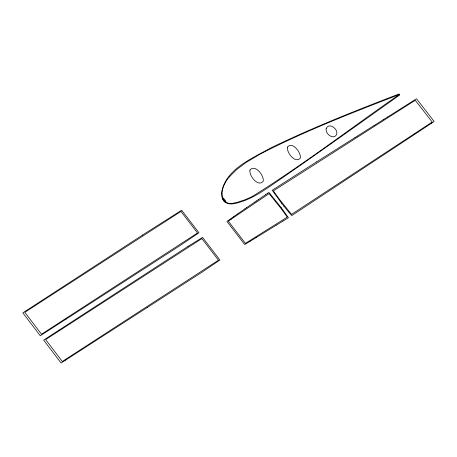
<?xml version="1.0" encoding="UTF-8"?>
<svg xmlns="http://www.w3.org/2000/svg" width="457" height="457" viewBox="0 0 457 457"><rect width="100%" height="100%" fill="white"/><g stroke="black" fill="none" stroke-linecap="round" stroke-linejoin="round"><path stroke-width="0.69" d="M66.105 319.117L180.098 245.535L198.955 232.767L181.646 210.243L142.407 235.087M187.998 246.397L202.571 237.417L219.92 260.01L202.365 271.944L147.274 307.492M399.401 94.433C350.719 128.234 302.951 164.988 252.344 196.453A39.216 35.572 -7.3 0 1 251.453 196.904L244.581 199.938L237.566 202.205A28.534 25.883 -7.3 0 1 236.846 202.388L235.898 202.611A13.304 12.065 -7.3 0 1 235.206 202.754L234.749 202.834A10.568 9.586 -7.3 0 0 234.081 202.977L233.43 203.131A11.117 10.083 -7.3 0 1 232.156 203.359A8.757 7.94 -7.3 0 1 231.339 203.428L231.139 203.439A18.737 16.995 -7.3 0 1 230.551 203.445L229.98 203.428A5.855 5.313 -7.3 0 1 229.254 203.348L228.906 203.279A10.248 9.294 -7.3 0 1 228.094 203.068A7.472 6.775 -7.3 0 1 225.495 201.708L225.387 201.606A10.14 9.197 -7.3 0 1 224.181 200.326L224.107 200.229A7.918 7.181 -7.3 0 1 223.553 199.355L222.925 198.001M229.317 176.888L236.389 169.821A26.477 24.021 -7.3 0 1 237.314 169.033L245.695 162.778A63.752 57.822 -7.3 0 1 246.86 162.007L259.713 154.352A73.44 66.613 -7.3 0 1 261.113 153.592C305.567 130.731 353.347 112.325 399.264 94.525M412.403 101.363L416.51 98.775L434.15 121.442L431.328 123.316M142.458 235.109L22.85 312.862L40.273 335.764L66.071 319.1M231.265 218.377L226.946 221.439L244.689 244.518L250.202 241.193M231.179 218.44L233.618 216.715M233.698 216.658L237.389 214.065M237.389 214.065L244.941 208.826M244.941 208.826L246.603 207.684M246.603 207.684L254.84 202.045M254.84 202.045L256.383 200.994M256.383 200.989L258.296 199.692M426.438 126.566L431.328 123.316M418.486 131.85L291.743 215.601L288.596 211.899M426.438 126.572L418.486 131.85M258.296 199.686L265.5 194.768M267.693 193.254L268.922 192.42L281.301 207.781M265.494 194.762L267.699 193.26M65.191 360.35L61.084 363.024L43.666 340.111L59.13 330.074M187.993 246.386L59.13 330.074M65.191 360.35L147.274 307.492M283.02 221.028L276.416 225.107M283.026 221.034L288.424 217.709L281.306 207.786M276.411 225.101L252.595 239.742M316.507 161.921L272.201 190.261L281.586 203.176M316.507 161.921L354.998 137.574M357.351 136.089L374.134 125.486M374.134 125.492L383.286 119.711M387.593 116.998L383.292 119.717M354.998 137.574L357.351 136.083M387.593 117.003L412.403 101.363M255.857 237.76L256.177 237.566M252.807 239.611L250.002 241.313M229.34 176.836L228.106 178.401A14.607 13.247 -7.3 0 0 227.535 179.161L226.998 179.921A18.588 16.858 -7.3 0 0 226.495 180.669L226.015 181.412A21.113 19.154 -7.3 0 0 225.569 182.149L224.198 184.759A21.993 19.948 -7.3 0 0 223.896 185.445L223.53 186.336A17.972 16.303 -7.3 0 0 223.29 186.993L222.947 188.05A14.647 13.287 -7.3 0 0 222.782 188.667L222.542 189.649A11.791 10.694 -7.3 0 0 222.428 190.215L222.245 191.472A10.785 9.786 -7.3 0 0 222.199 191.974L222.142 193.071A11.625 10.545 -7.3 0 0 222.148 193.922L222.216 194.933A12.722 11.539 -7.3 0 0 222.365 195.979L222.89 197.921M288.59 211.894L283.888 206.118M281.592 203.182L283.883 206.113M221.491 193.214C221.439 196.419 222.393 199.875 224.918 202.028L225.849 201.183L223.913 198.658L222.73 199.166C225.564 205.496 233.618 204.359 238.971 202.434C251.898 198.824 263.061 191.02 274.034 183.588C316.255 154.46 357.985 124.641 399.789 94.93L399.064 93.976C355.517 110.68 312.08 127.874 270.098 148.251C251.596 158.808 225.044 169.358 221.491 193.214M326.195 128.6C324.796 133.97 334.227 140.613 336.746 134.118C338.146 128.743 328.714 122.099 326.195 128.6M287.459 147.091C286.35 152.455 295.462 164.126 300.306 158.065C301.414 152.695 292.303 141.03 287.459 147.091M249.973 170.038C248.762 175.608 258.211 187.576 263.215 181.28C264.426 175.705 254.977 163.737 249.973 170.038M231.231 219.143L228.346 221.182L245.415 243.381L287.247 217.138A323.288 293.24 -7.3 0 0 280.769 208.124L269.122 193.625L231.231 219.143M180.949 211.42L24.832 312.32L41.501 334.233L197.515 232.973L180.949 211.42M201.874 238.594L45.643 339.568L62.312 361.493L218.475 260.216L201.874 238.594M415.019 133.347L291.526 214.373L279.878 199.875A323.288 293.24 -7.3 0 1 273.395 190.86L415.259 100.272L432.191 122.025L415.019 133.347"/></g></svg>
